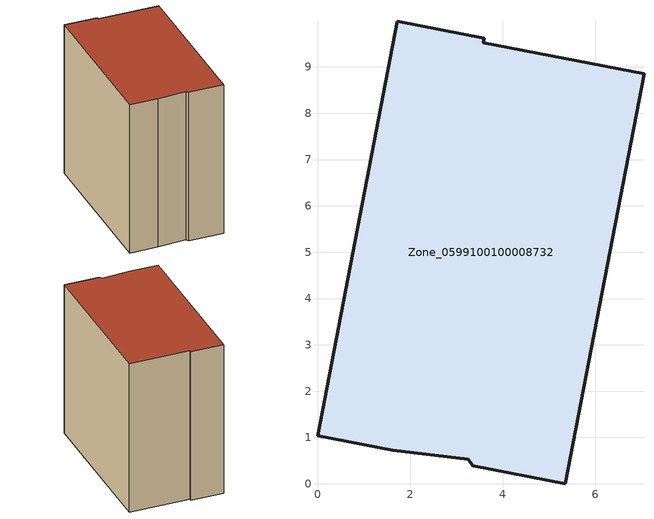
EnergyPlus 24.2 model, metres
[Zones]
Zone_0599100100008732
 floor ground (C_G): 0,1.03 1.72,9.99 3.6,9.62 3.58,9.53 7.05,8.86 5.35,0 3.36,0.39 3.26,0.52 1.63,0.72 z0
 wall outside (C_F): 3.58,9.53 3.6,9.62 1.72,9.99 0,1.03 1.63,0.72 3.26,0.52 3.36,0.39 5.35,0 7.05,8.86 3.58,9.53 z0:9.26
 roof outside (C_R): 3.36,0.39 5.35,0 7.05,8.86 3.58,9.53 3.6,9.62 1.72,9.99 0,1.03 1.63,0.72 3.26,0.52 z9.26
[BUILDING]
Pand.0599100100008732: North Axis=0; Terrain=City; Loads Convergence Tolerance Value=0.04; Temperature Convergence Tolerance Value=0.4; Solar Distribution=FullExterior; Maximum Number of Warmup Days=25; Minimum Number of Warmup Days=1
[Site:Location]
Rotterdam.The.Hague.AP_ZH_NLD Design_Conditions: Latitude=51.96; Longitude=4.45; Time Zone=1; Elevation=-4.5
[SITE:GROUNDTEMPERATURE:BUILDINGSURFACE]
18, 18, 18, 18, 18, 18, 18, 18, 18, 18, 18, 18
[MATERIAL] Thermal Absorptance=0.9; Solar Absorptance=0.7; Visible Absorptance=0.7
Name | Roughness | Thickness | Conductivity | Density | Specific Heat
G.TI.2015-2018 | MediumSmooth | 0.15 | 0.0428571 | 540 | 1210
F.TI.2015-2018 | Rough | 0.3 | 0.0666667 | 1920 | 840
R.TI.2015-2018 | MediumRough | 0.2 | 0.0333333 | 1500 | 1000
[CONSTRUCTION]
C_G: G.TI.2015-2018
C_F: F.TI.2015-2018
C_R: R.TI.2015-2018
[ZONE]
Zone_0599100100008732: Type=1; Multiplier=1; Ceiling Height=Autocalculate; Volume=Autocalculate; Floor Area=autocalculate; Part of Total Floor Area=Yes
[ZONEINFILTRATION:DESIGNFLOWRATE]
Infil_Zone_0599100100008732: Zone or ZoneList or Space or SpaceList=Zone_0599100100008732; Schedule=AlwaysOn; Design Flow Rate Calculation Method=Flow/Area; Flow Rate per Floor Area=0.0015; Constant Term Coefficient=1; Temperature Term Coefficient=0; Velocity Term Coefficient=0; Velocity Squared Term Coefficient=0
[HVACTEMPLATE:ZONE:IDEALLOADSAIRSYSTEM]
Zone_0599100100008732: Maximum Heating Supply Air Temperature=50; Minimum Cooling Supply Air Temperature=13; Maximum Heating Supply Air Humidity Ratio=0.0156; Minimum Cooling Supply Air Humidity Ratio=0.0077; Heating Limit=NoLimit; Cooling Limit=NoLimit; Dehumidification Control Type=ConstantSensibleHeatRatio; Cooling Sensible Heat Ratio=0.7; Dehumidification Setpoint=60; Humidification Control Type=None; Humidification Setpoint=30; Outdoor Air Method=None; Outdoor Air Flow Rate per Person=0.00944; Outdoor Air Flow Rate per Zone Floor Area=0; Outdoor Air Flow Rate per Zone=0; Demand Controlled Ventilation Type=None; Outdoor Air Economizer Type=NoEconomizer; Heat Recovery Type=None; Sensible Heat Recovery Effectiveness=0.7; Latent Heat Recovery Effectiveness=0.65
[ZONECONTROL:THERMOSTAT]
ThermostatControl_Zone_0599100100008732: Zone or ZoneList=Zone_0599100100008732; Control Type Schedule=DualSetpointControlType; Control 1=Thermostat_Zone_0599100100008732; Temperature Difference Between Cutout And Setpoint=0
[THERMOSTATSETPOINT:DUALSETPOINT]
Thermostat_Zone_0599100100008732: Heating Setpoint Temperature Schedule=HeatingSetpoint_Zone_0599100100008732; Cooling Setpoint Temperature Schedule=CoolingSetpoint_Zone_0599100100008732
[SCHEDULE:COMPACT]
HeatingSetpoint_Zone_0599100100008732: Through: 12/31, For: AllDays, Until: 24:00, 21
CoolingSetpoint_Zone_0599100100008732: Through: 12/31, For: AllDays, Until: 24:00, 24
DualSetpointControlType: Through: 12/31, For: AllDays, Until: 24:00, 4
AlwaysOn: Through: 12/31, For: AllDays, Until: 24:00, 1
